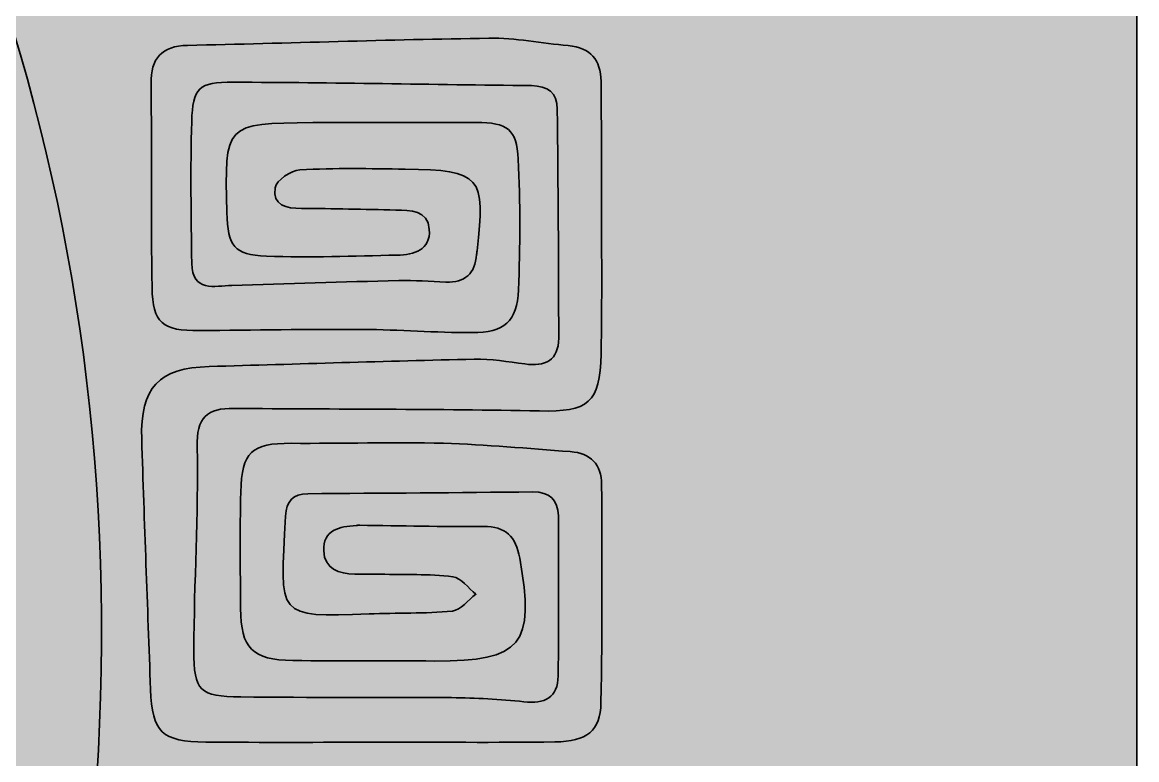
# Model space of a CAD drawing. Header units: inches. Extents: x 0.68 to 7.68, y -8.79 to -1.79.
# Drawn here: x 6.422 to 7.681, y -5.277 to -4.443 of the extents above; entities that cross this region are included whole.
import ezdxf

# ---------------------------------------------------------------- set-up
doc = ezdxf.new("R2010")
doc.units = ezdxf.units.IN
doc.header["$MEASUREMENT"] = 0
doc.layers.add('Layer 1', color=7, linetype='Continuous')

# ---------------------------------------------------------------- blocks, each defined once
blk = doc.blocks.new('block 2')
at = {"layer": 'Layer 1', "color": 250, "lineweight": 35, "true_color": 0x231f20}
blk.add_open_spline([(7.0409, -4.9284), (6.9932, -4.925), (6.9456, -4.9203), (6.8978, -4.919), (6.8404, -4.9175), (6.7829, -4.9193), (6.7254, -4.919), (6.6811, -4.9187), (6.6697, -4.9285), (6.6686, -4.9741), (6.6676, -5.0179), (6.6681, -5.0617), (6.6684, -5.1055), (6.6687, -5.1507), (6.6813, -5.1637), (6.7276, -5.1644), (6.781, -5.1653), (6.8344, -5.1647), (6.8878, -5.165), (6.986, -5.1655), (7.0014, -5.1465), (6.9837, -5.0486), (6.9794, -5.0244), (6.9681, -5.0127), (6.9427, -5.0129), (6.8962, -5.0134), (6.8496, -5.0121), (6.8031, -5.0116), (6.8017, -5.0116), (6.8004, -5.0117), (6.799, -5.0118), (6.7803, -5.0132), (6.7613, -5.0162), (6.7623, -5.0406), (6.7632, -5.0614), (6.7796, -5.0663), (6.7975, -5.0668), (6.8071, -5.0671), (6.8167, -5.0667), (6.8263, -5.0669), (6.8536, -5.0675), (6.8812, -5.0665), (6.9083, -5.0697), (6.9176, -5.0709), (6.9256, -5.0826), (6.9342, -5.0895), (6.9254, -5.0961), (6.9171, -5.1076), (6.9078, -5.1085), (6.8766, -5.1116), (6.845, -5.1106), (6.8135, -5.1117), (6.708, -5.1154), (6.7128, -5.1168), (6.7192, -5.0012), (6.7202, -4.984), (6.7276, -4.9761), (6.7442, -4.976), (6.829, -4.9753), (6.9138, -4.9748), (6.9986, -4.9739), (7.0173, -4.9738), (7.0273, -4.9831), (7.0274, -5.001), (7.0278, -5.0613), (7.0279, -5.1215), (7.0272, -5.1817), (7.0269, -5.2065), (7.012, -5.2137), (6.9884, -5.2111), (6.9614, -5.2081), (6.934, -5.2066), (6.9068, -5.2064), (6.8274, -5.2057), (6.748, -5.2065), (6.6686, -5.2056), (6.6222, -5.205), (6.6155, -5.199), (6.6156, -5.1528), (6.6158, -5.0763), (6.621, -4.9998), (6.6193, -4.9234), (6.6185, -4.8894), (6.6307, -4.8793), (6.661, -4.8795), (6.776, -4.8806), (6.891, -4.8801), (7.006, -4.8824), (7.061, -4.8835), (7.0748, -4.8738), (7.0757, -4.8179), (7.0768, -4.7577), (7.0762, -4.6974), (7.0762, -4.6372), (7.0762, -4.5947), (7.0761, -4.5523), (7.0756, -4.5099), (7.0753, -4.4858), (7.0638, -4.4717), (7.0386, -4.4696), (7.0087, -4.467), (6.9788, -4.4607), (6.949, -4.4612), (6.8355, -4.4628), (6.722, -4.4669), (6.6085, -4.4693), (6.5789, -4.47), (6.567, -4.484), (6.5673, -4.5128), (6.5681, -4.5894), (6.5672, -4.6661), (6.5684, -4.7428), (6.5691, -4.7833), (6.5802, -4.792), (6.6217, -4.7916), (6.6833, -4.791), (6.7449, -4.79), (6.8065, -4.7903), (6.8476, -4.7905), (6.8886, -4.794), (6.9297, -4.7939), (6.9665, -4.7937), (6.9808, -4.7815), (6.9823, -4.7456), (6.9844, -4.6964), (6.9844, -4.647), (6.9821, -4.5978), (6.9805, -4.5639), (6.9697, -4.5565), (6.9348, -4.5564), (6.8732, -4.5562), (6.8116, -4.5562), (6.75, -4.5566), (6.6503, -4.5574), (6.6501, -4.5579), (6.653, -4.6582), (6.6542, -4.6963), (6.6604, -4.7059), (6.6976, -4.7074), (6.7467, -4.7094), (6.7961, -4.7073), (6.8453, -4.7063), (6.8644, -4.706), (6.8832, -4.7007), (6.8816, -4.6772), (6.88, -4.655), (6.8603, -4.6557), (6.8437, -4.6554), (6.8082, -4.6546), (6.7727, -4.6537), (6.7372, -4.6536), (6.7203, -4.6536), (6.704, -4.6499), (6.7074, -4.6303), (6.7089, -4.6219), (6.7252, -4.6107), (6.7354, -4.6101), (6.7749, -4.6077), (6.8147, -4.6086), (6.8544, -4.6091), (6.9398, -4.6102), (6.9459, -4.6174), (6.9355, -4.7014), (6.9353, -4.7028), (6.9352, -4.7041), (6.9351, -4.7055), (6.9333, -4.7269), (6.9221, -4.7378), (6.9003, -4.7369), (6.8826, -4.7363), (6.8648, -4.7345), (6.847, -4.735), (6.7842, -4.7365), (6.7213, -4.7391), (6.6584, -4.7406), (6.6391, -4.741), (6.6137, -4.7487), (6.6132, -4.7155), (6.6125, -4.6622), (6.6116, -4.6089), (6.6132, -4.5556), (6.6144, -4.5168), (6.6205, -4.5108), (6.6604, -4.5109), (6.7726, -4.5113), (6.8848, -4.5136), (6.9969, -4.5148), (7.0153, -4.515), (7.0261, -4.5228), (7.0262, -4.5412), (7.0271, -4.6275), (7.0277, -4.7137), (7.0278, -4.8), (7.0278, -4.8254), (7.0125, -4.8324), (6.9894, -4.8293), (6.9704, -4.8267), (6.9513, -4.8235), (6.9323, -4.8239), (6.8325, -4.8261), (6.7327, -4.8294), (6.633, -4.8322), (6.5761, -4.8338), (6.5549, -4.856), (6.5567, -4.9141), (6.5597, -5.0084), (6.5632, -5.1027), (6.5667, -5.197), (6.5686, -5.2457), (6.579, -5.2561), (6.6292, -5.2566), (6.6936, -5.2572), (6.7579, -5.2568), (6.8223, -5.2568), (6.8223, -5.2567), (6.8223, -5.2567), (6.8223, -5.2567), (6.8894, -5.2567), (6.9565, -5.2573), (7.0235, -5.2564), (7.0598, -5.2559), (7.0749, -5.244), (7.0755, -5.212), (7.0772, -5.1299), (7.0766, -5.0477), (7.0763, -4.9656), (7.0762, -4.943), (7.0639, -4.93), (7.0409, -4.9284)], degree=3, knots=[0, 0, 0, 0, 1, 1, 1, 2, 2, 2, 3, 3, 3, 4, 4, 4, 5, 5, 5, 6, 6, 6, 7, 7, 7, 8, 8, 8, 9, 9, 9, 10, 10, 10, 11, 11, 11, 12, 12, 12, 13, 13, 13, 14, 14, 14, 15, 15, 15, 16, 16, 16, 17, 17, 17, 18, 18, 18, 19, 19, 19, 20, 20, 20, 21, 21, 21, 22, 22, 22, 23, 23, 23, 24, 24, 24, 25, 25, 25, 26, 26, 26, 27, 27, 27, 28, 28, 28, 29, 29, 29, 30, 30, 30, 31, 31, 31, 32, 32, 32, 33, 33, 33, 34, 34, 34, 35, 35, 35, 36, 36, 36, 37, 37, 37, 38, 38, 38, 39, 39, 39, 40, 40, 40, 41, 41, 41, 42, 42, 42, 43, 43, 43, 44, 44, 44, 45, 45, 45, 46, 46, 46, 47, 47, 47, 48, 48, 48, 49, 49, 49, 50, 50, 50, 51, 51, 51, 52, 52, 52, 53, 53, 53, 54, 54, 54, 55, 55, 55, 56, 56, 56, 57, 57, 57, 58, 58, 58, 59, 59, 59, 60, 60, 60, 61, 61, 61, 62, 62, 62, 63, 63, 63, 64, 64, 64, 65, 65, 65, 66, 66, 66, 67, 67, 67, 68, 68, 68, 69, 69, 69, 70, 70, 70, 71, 71, 71, 72, 72, 72, 73, 73, 73, 74, 74, 74, 75, 75, 75, 76, 76, 76, 76], dxfattribs=at)

msp = doc.modelspace()

# ---------------------------------------------------------------- hatches: boundary and pattern name
at = {"layer": 'Layer 1', "true_color": 0x231f20}
msp.add_hatch(color=250, dxfattribs=at).paths.add_polyline_path([(7.6808, -8.7886), (0.6808, -8.7886), (0.6808, -1.7886), (7.6808, -1.7886)])

# ---------------------------------------------------------------- linework, layer by layer
at = {"layer": 'Layer 1', "color": 250, "lineweight": 35, "true_color": 0x231f20}
msp.add_lwpolyline([(7.6808, -8.7886), (0.6808, -8.7886), (0.6808, -1.7886), (7.6808, -1.7886), (7.6808, -8.7886)], dxfattribs=at)
for points, knots in [([(1.9235, -5.146), (1.9419, -3.8293), (2.9537, -2.837), (4.2376, -2.8442), (5.5196, -2.8514), (6.5343, -3.8802), (6.511, -5.1753), (6.4876, -6.4692), (5.475, -7.3848), (4.2753, -7.4343), (2.9271, -7.4348), (1.9476, -6.4083), (1.9235, -5.146)], [0, 0, 0, 0, 1, 1, 1, 2, 2, 2, 3, 3, 3, 4, 4, 4, 4]), ([(6.8223, -5.2568), (6.7579, -5.2568), (6.6936, -5.2572), (6.6292, -5.2566), (6.579, -5.2561), (6.5686, -5.2457), (6.5667, -5.197), (6.5632, -5.1027), (6.5597, -5.0084), (6.5567, -4.9141), (6.5549, -4.856), (6.5761, -4.8338), (6.633, -4.8322), (6.7327, -4.8294), (6.8325, -4.8261), (6.9323, -4.8239), (6.9513, -4.8235), (6.9704, -4.8267), (6.9894, -4.8293), (7.0125, -4.8324), (7.0278, -4.8254), (7.0278, -4.8), (7.0277, -4.7137), (7.0271, -4.6275), (7.0262, -4.5412), (7.0261, -4.5228), (7.0153, -4.515), (6.9969, -4.5148), (6.8848, -4.5136), (6.7726, -4.5113), (6.6604, -4.5109), (6.6205, -4.5108), (6.6144, -4.5168), (6.6132, -4.5556), (6.6116, -4.6089), (6.6125, -4.6622), (6.6132, -4.7155), (6.6137, -4.7487), (6.6391, -4.741), (6.6584, -4.7406), (6.7213, -4.7391), (6.7842, -4.7365), (6.847, -4.735), (6.8648, -4.7345), (6.8826, -4.7363), (6.9003, -4.7369), (6.9221, -4.7378), (6.9333, -4.7269), (6.9351, -4.7055), (6.9352, -4.7041), (6.9353, -4.7028), (6.9355, -4.7014), (6.9459, -4.6174), (6.9398, -4.6102), (6.8544, -4.6091), (6.8147, -4.6086), (6.7749, -4.6077), (6.7354, -4.6101), (6.7252, -4.6107), (6.7089, -4.6219), (6.7074, -4.6303), (6.704, -4.6499), (6.7203, -4.6536), (6.7372, -4.6536), (6.7727, -4.6537), (6.8082, -4.6546), (6.8437, -4.6554), (6.8603, -4.6557), (6.88, -4.655), (6.8816, -4.6772), (6.8832, -4.7007), (6.8644, -4.706), (6.8453, -4.7063), (6.7961, -4.7073), (6.7467, -4.7094), (6.6976, -4.7074), (6.6604, -4.7059), (6.6542, -4.6963), (6.653, -4.6582), (6.6501, -4.5579), (6.6503, -4.5574), (6.75, -4.5566), (6.8116, -4.5562), (6.8732, -4.5562), (6.9348, -4.5564), (6.9697, -4.5565), (6.9805, -4.5639), (6.9821, -4.5978), (6.9844, -4.647), (6.9844, -4.6964), (6.9823, -4.7456), (6.9808, -4.7815), (6.9665, -4.7937), (6.9297, -4.7939), (6.8886, -4.794), (6.8476, -4.7905), (6.8065, -4.7903), (6.7449, -4.79), (6.6833, -4.791), (6.6217, -4.7916), (6.5802, -4.792), (6.5691, -4.7833), (6.5684, -4.7428), (6.5672, -4.6661), (6.5681, -4.5894), (6.5673, -4.5128), (6.567, -4.484), (6.5789, -4.47), (6.6085, -4.4693), (6.722, -4.4669), (6.8355, -4.4628), (6.949, -4.4612), (6.9788, -4.4607), (7.0087, -4.467), (7.0386, -4.4696), (7.0638, -4.4717), (7.0753, -4.4858), (7.0756, -4.5099), (7.0761, -4.5523), (7.0762, -4.5947), (7.0762, -4.6372), (7.0762, -4.6974), (7.0768, -4.7577), (7.0757, -4.8179), (7.0748, -4.8738), (7.061, -4.8835), (7.006, -4.8824), (6.891, -4.8801), (6.776, -4.8806), (6.661, -4.8795), (6.6307, -4.8793), (6.6185, -4.8894), (6.6193, -4.9234), (6.621, -4.9998), (6.6158, -5.0763), (6.6156, -5.1528), (6.6155, -5.199), (6.6222, -5.205), (6.6686, -5.2056), (6.748, -5.2065), (6.8274, -5.2057), (6.9068, -5.2064), (6.934, -5.2066), (6.9614, -5.2081), (6.9884, -5.2111), (7.012, -5.2137), (7.0269, -5.2065), (7.0272, -5.1817), (7.0279, -5.1215), (7.0278, -5.0613), (7.0274, -5.001), (7.0273, -4.9831), (7.0173, -4.9738), (6.9986, -4.9739), (6.9138, -4.9748), (6.829, -4.9753), (6.7442, -4.976), (6.7276, -4.9761), (6.7202, -4.984), (6.7192, -5.0012), (6.7128, -5.1168), (6.708, -5.1154), (6.8135, -5.1117), (6.845, -5.1106), (6.8766, -5.1116), (6.9078, -5.1085), (6.9171, -5.1076), (6.9254, -5.0961), (6.9342, -5.0895), (6.9256, -5.0826), (6.9176, -5.0709), (6.9083, -5.0697), (6.8812, -5.0665), (6.8536, -5.0675), (6.8263, -5.0669), (6.8167, -5.0667), (6.8071, -5.0671), (6.7975, -5.0668), (6.7796, -5.0663), (6.7632, -5.0614), (6.7623, -5.0406), (6.7613, -5.0162), (6.7803, -5.0132), (6.799, -5.0118), (6.8004, -5.0117), (6.8017, -5.0116), (6.8031, -5.0116), (6.8496, -5.0121), (6.8962, -5.0134), (6.9427, -5.0129), (6.9681, -5.0127), (6.9794, -5.0244), (6.9837, -5.0486), (7.0014, -5.1465), (6.986, -5.1655), (6.8878, -5.165), (6.8344, -5.1647), (6.781, -5.1653), (6.7276, -5.1644), (6.6813, -5.1637), (6.6687, -5.1507), (6.6684, -5.1055), (6.6681, -5.0617), (6.6676, -5.0179), (6.6686, -4.9741), (6.6697, -4.9285), (6.6811, -4.9187), (6.7254, -4.919), (6.7829, -4.9193), (6.8404, -4.9175), (6.8978, -4.919), (6.9456, -4.9203), (6.9932, -4.925), (7.0409, -4.9284), (7.0639, -4.93), (7.0762, -4.943), (7.0763, -4.9656), (7.0766, -5.0477), (7.0772, -5.1299), (7.0755, -5.212), (7.0749, -5.244), (7.0598, -5.2559), (7.0235, -5.2564), (6.9565, -5.2573), (6.8894, -5.2567), (6.8223, -5.2567), (6.8223, -5.2567), (6.8223, -5.2567), (6.8223, -5.2568)], [0, 0, 0, 0, 1, 1, 1, 2, 2, 2, 3, 3, 3, 4, 4, 4, 5, 5, 5, 6, 6, 6, 7, 7, 7, 8, 8, 8, 9, 9, 9, 10, 10, 10, 11, 11, 11, 12, 12, 12, 13, 13, 13, 14, 14, 14, 15, 15, 15, 16, 16, 16, 17, 17, 17, 18, 18, 18, 19, 19, 19, 20, 20, 20, 21, 21, 21, 22, 22, 22, 23, 23, 23, 24, 24, 24, 25, 25, 25, 26, 26, 26, 27, 27, 27, 28, 28, 28, 29, 29, 29, 30, 30, 30, 31, 31, 31, 32, 32, 32, 33, 33, 33, 34, 34, 34, 35, 35, 35, 36, 36, 36, 37, 37, 37, 38, 38, 38, 39, 39, 39, 40, 40, 40, 41, 41, 41, 42, 42, 42, 43, 43, 43, 44, 44, 44, 45, 45, 45, 46, 46, 46, 47, 47, 47, 48, 48, 48, 49, 49, 49, 50, 50, 50, 51, 51, 51, 52, 52, 52, 53, 53, 53, 54, 54, 54, 55, 55, 55, 56, 56, 56, 57, 57, 57, 58, 58, 58, 59, 59, 59, 60, 60, 60, 61, 61, 61, 62, 62, 62, 63, 63, 63, 64, 64, 64, 65, 65, 65, 66, 66, 66, 67, 67, 67, 68, 68, 68, 69, 69, 69, 70, 70, 70, 71, 71, 71, 72, 72, 72, 73, 73, 73, 74, 74, 74, 75, 75, 75, 76, 76, 76, 76])]:
    msp.add_open_spline(points, degree=3, knots=knots, dxfattribs=at)

# ---------------------------------------------------------------- block references
at = {"layer": 'Layer 1'}
msp.add_blockref('block 2', (0, 0), dxfattribs=at)

doc.saveas('drawing.dxf')
